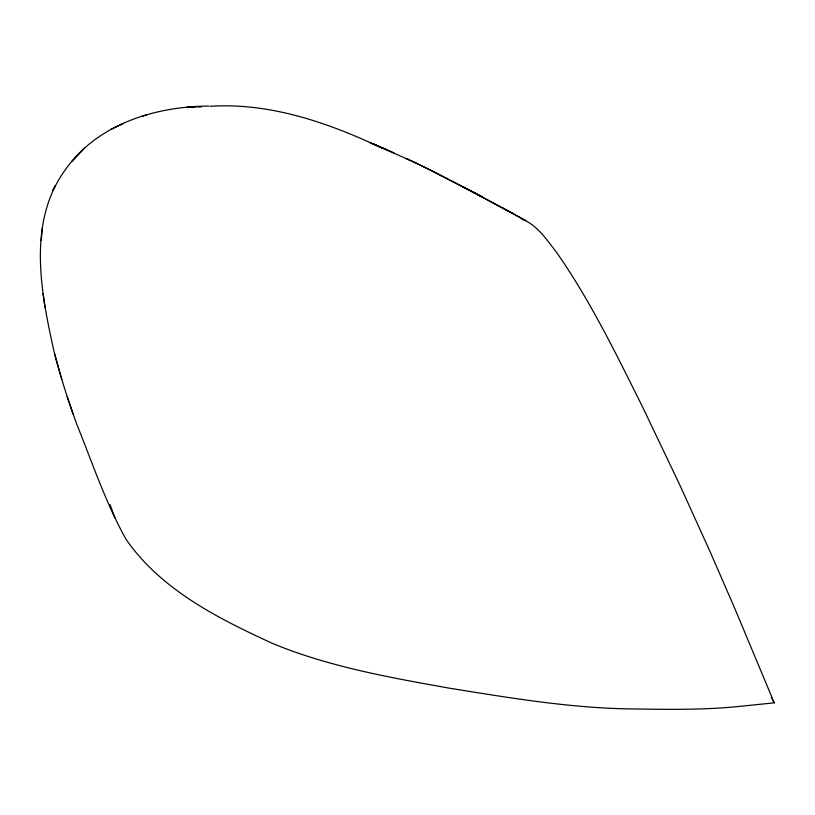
<?xml version="1.0" encoding="UTF-8"?>
<svg xmlns="http://www.w3.org/2000/svg" width="815" height="815" viewBox="0 0 815 815"><rect width="100%" height="100%" fill="white"/><g stroke="black" fill="none" stroke-linecap="round" stroke-linejoin="round"><path stroke-width="1.22" d="M208.783 106.072C155.645 106.398 97.586 123.951 65.73 169.245C26.437 222.373 41.198 294.052 54.524 353.598C60.799 377.427 68.236 400.949 76.722 424.085C92.329 462.706 105.583 502.682 125.928 539.102C160.657 589.612 217.88 618.269 272.067 643.229C328.363 666.65 388.816 677.316 448.525 688.033C506.757 697.416 565.223 707.277 624.31 708.816C662.004 709.325 699.81 710.323 737.381 706.605L774.25 702.846L735.069 609.141L709.896 551.266L679.822 485.027L642.526 406.848C616.242 354.199 590.417 300.837 556.625 252.456C547.222 240.496 538.246 226.315 523.862 219.918M41.208 240.608L42.278 228.608M52.639 190.771L55.206 185.932L52.924 190.221M84.617 148.096L71.934 161.452M111.288 129.259L123.422 123.503M147.199 114.681L142.034 116.331M210.097 106.307C269.897 102.435 328.414 122.719 381.715 147.984M198.687 107.111L201.142 106.938M522.048 219.612L522.629 219.663M369.562 142.411L415.884 162.888L481.889 196.66M371.599 143.257L387.471 149.96M373.698 144.112L393.9 152.853M408.631 159.567L406.115 158.436L432.48 170.946L480.881 196.15M503.181 208.192L524.789 220.091M513.348 213.703L462.665 186.594L525.838 220.692M771.235 697.395L774.25 702.846M114.925 517.861L110.086 504.679M73.085 414L67.136 396.487M61.797 379.362L54.524 353.598M45.008 307.703L43.063 293.573M197.597 106.531L187.389 107.295L197.597 106.531"/></g></svg>
